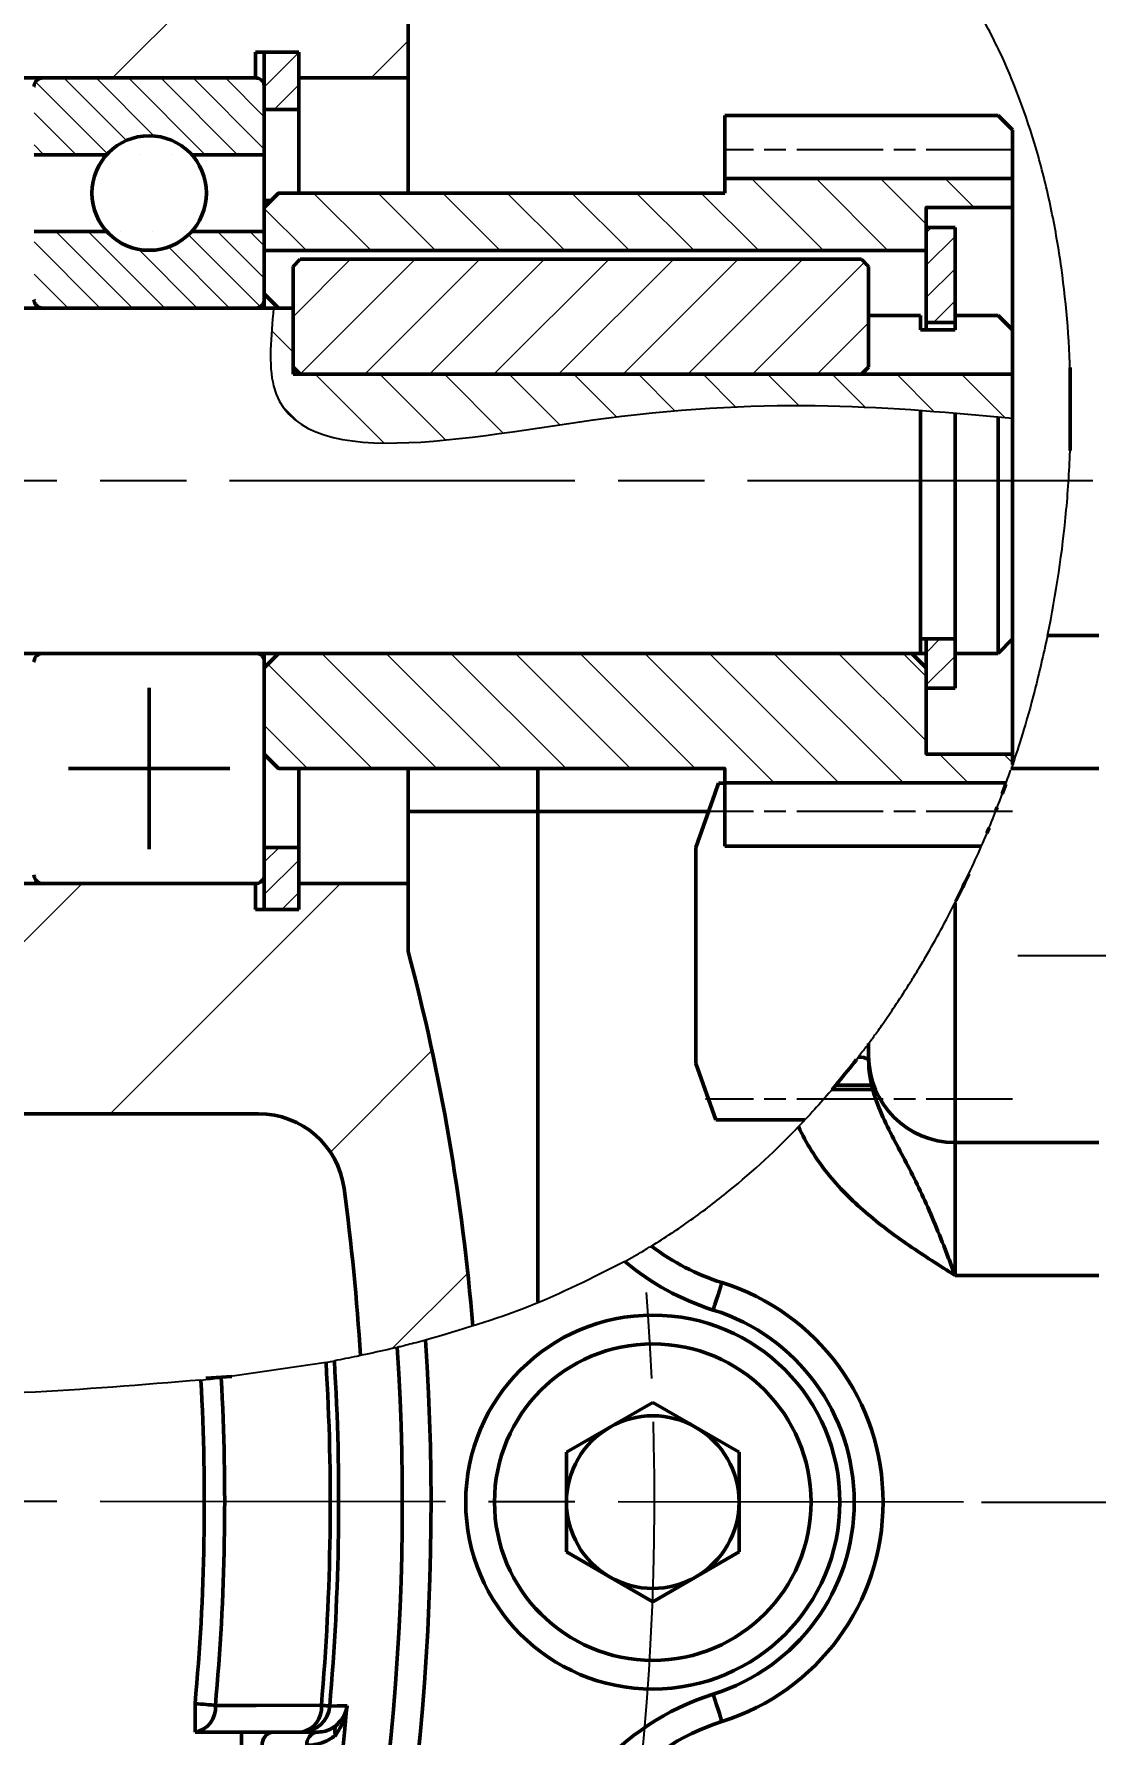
# Model space of a CAD drawing. Header units: millimetres. Extents: x 5231 to 7653, y 7068 to 7959.
# Drawn here: x 5828.1 to 5865, y 7235.6 to 7294.7 of the extents above; entities that cross this region are included whole.
import ezdxf

# ---------------------------------------------------------------- set-up
doc = ezdxf.new("R2010")
doc.units = ezdxf.units.MM
doc.linetypes.add('AM_ISO08W050', pattern=[18, 12, -1.5, 3, -1.5])
for name, color, linetype, lineweight in [('AM_5', 3, 'Continuous', 25), ('AM_7', 4, 'AM_ISO08W050', 25), ('AM_BOR', 7, 'Continuous', 50), ('剖面线', 5, 'Continuous', 20)]:
    doc.layers.add(name, color=color, linetype=linetype, lineweight=lineweight)
doc.styles.get("Standard").update_dxf_attribs({"font": 'arial.ttf'})
doc.styles.add('工程字', font='gbenor.shx', dxfattribs={"width": 0.707, "bigfont": 'hztxt.shx'})
doc.dimstyles.new('AM_GB$0', dxfattribs={"dimtxt": 3.5, "dimasz": 2.5, "dimexe": 1, "dimexo": 1, "dimgap": 0.5, "dimtad": 1, "dimdsep": 46, "dimtxsty": '工程字', "dimcen": 0, "dimclrd": 256, "dimclre": 256, "dimclrt": 2, "dimadec": 0, "dimazin": 2, "dimtp": 0.1, "dimtm": 0.1, "dimtfac": 0.71, "dimtmove": 0, "dimatfit": 3, "dimfxl": 0, "dimlwd": -1, "dimlwe": -1, "dimarcsym": 0})
doc.dimstyles.new('ISO-25$0', dxfattribs={"dimtxt": 2.5, "dimasz": 2.5, "dimexe": 1.25, "dimexo": 0.625, "dimtad": 1, "dimtxsty": 'Standard', "dimcen": 2.5, "dimadec": 0, "dimazin": 0, "dimtfac": 1, "dimtmove": 0, "dimatfit": 3, "dimfxl": 0, "dimarcsym": 0})
pattern_1 = [(45, (4899.1292, 6894.7512), (-0.561266, 0.561266), [])]
pattern_2 = [(45, (4778.651, 6627.198), (-4.490128, 4.490128), [])]

# ---------------------------------------------------------------- blocks, each defined once
blk = doc.blocks.new('*D32')
at = {"layer": 'AM_5', "transparency": 16777216}
for p, q in [((5972.551, 7262.684), (5984.551, 7262.684)), ((5983.551, 7246.182), (5983.551, 7260.184)), ((5861.351, 7243.682), (5984.551, 7243.682))]:
    blk.add_line(p, q, dxfattribs=at)
for points in [[(5983.135, 7260.184), (5983.968, 7260.184), (5983.551, 7262.684)], [(5983.135, 7246.182), (5983.968, 7246.182), (5983.551, 7243.682)]]:
    blk.add_solid(points, dxfattribs=at)
at = {"layer": 'Defpoints', "color": 0, "transparency": 16777216}
for p in [(5971.551, 7262.684), (5983.551, 7262.684), (5860.351, 7243.682)]:
    blk.add_point(p, dxfattribs=at)
at = {"layer": 'AM_5', "color": 2, "transparency": 16777216, "insert": (5980.551, 7253.183), "char_height": 5, "attachment_point": 5, "rotation": 90, "style": '工程字'}
blk.add_mtext('19', dxfattribs=at)
blk = doc.blocks.new('*D35')
at = {"layer": 'AM_5', "transparency": 16777216}
for p, q in [((5605.557, 7244.839), (5605.557, 7349.034)), ((5971.551, 7263.684), (5971.551, 7349.034)), ((5608.057, 7348.034), (5969.051, 7348.034))]:
    blk.add_line(p, q, dxfattribs=at)
for points in [[(5608.057, 7348.451), (5608.057, 7347.618), (5605.557, 7348.034)], [(5969.051, 7348.451), (5969.051, 7347.618), (5971.551, 7348.034)]]:
    blk.add_solid(points, dxfattribs=at)
at = {"layer": 'Defpoints', "color": 0, "transparency": 16777216}
for p in [(5971.551, 7348.034), (5971.551, 7262.684), (5605.557, 7243.839)]:
    blk.add_point(p, dxfattribs=at)
at = {"layer": 'AM_5', "color": 2, "transparency": 16777216, "insert": (5788.554, 7351.034), "char_height": 5, "attachment_point": 5, "style": '工程字'}
blk.add_mtext('366', dxfattribs=at)
blk = doc.blocks.new('*D38')
at = {"layer": 'AM_5', "color": 0, "linetype": 'ByBlock', "lineweight": -2, "transparency": 16777216}
for p, q in [((5860.976, 7243.682), (5931.988, 7243.682)), ((5930.738, 7241.182), (5930.738, 7132.184)), ((5846.182, 7129.684), (5931.988, 7129.684))]:
    blk.add_line(p, q, dxfattribs=at)
at = {"layer": 'AM_5', "color": 0, "transparency": 16777216}
for points in [[(5930.321, 7241.182), (5931.155, 7241.182), (5930.738, 7243.682)], [(5930.321, 7132.184), (5931.155, 7132.184), (5930.738, 7129.684)]]:
    blk.add_solid(points, dxfattribs=at)
at = {"layer": 'Defpoints', "color": 0, "transparency": 16777216}
for p in [(5860.351, 7243.682), (5845.557, 7129.684), (5930.738, 7129.684)]:
    blk.add_point(p, dxfattribs=at)
at = {"layer": 'AM_5', "color": 0, "transparency": 16777216, "insert": (5928.837, 7186.683), "char_height": 2.5, "attachment_point": 5, "rotation": 90}
blk.add_mtext('115', dxfattribs=at)

msp = doc.modelspace()

# ---------------------------------------------------------------- hatches: boundary and pattern name
at = {"layer": '剖面线'}
h = msp.add_hatch(dxfattribs=at)
h.set_pattern_fill('ANSI31', color=256, scale=2, style=0)
h.set_pattern_definition(pattern_2)
edge = h.paths.add_edge_path(flags=0)
edge.add_line((5735.057, 7299.471), (5735.057, 7260.887))
edge.add_spline(control_points=[(5735.057, 7260.887), (5736.191, 7258.976), (5737.524, 7257.24), (5739.057, 7255.735)], knot_values=[0.088397, 0.088397, 0.088397, 0.088397, 0.108326, 0.108326, 0.108326, 0.108326], weights=[1, 1, 1, 1], degree=3, periodic=0)
edge.add_line((5739.057, 7255.735), (5739.057, 7261.184))
edge.add_line((5739.057, 7261.184), (5745.057, 7261.184))
edge.add_arc((5745.057, 7264.184), 3, 270, 360)
edge.add_line((5748.057, 7264.184), (5748.057, 7265.184))
edge.add_line((5748.057, 7265.184), (5740.057, 7265.184))
edge.add_line((5740.057, 7265.184), (5740.057, 7267.184))
edge.add_line((5740.057, 7267.184), (5738.057, 7267.184))
edge.add_line((5738.057, 7267.184), (5738.057, 7291.184))
edge.add_line((5738.057, 7291.184), (5740.057, 7291.184))
edge.add_line((5740.057, 7291.184), (5740.057, 7293.184))
edge.add_line((5740.057, 7293.184), (5748.057, 7293.184))
edge.add_line((5748.057, 7293.184), (5748.057, 7308.027))
edge.add_arc((5770.057, 7243.684), 68, 105, 108.8765, ccw=False)
edge.add_line((5752.458, 7309.367), (5752.724, 7308.372))
edge.add_arc((5754.656, 7308.89), 2, 195, 283.28942)
edge.add_arc((5770.057, 7243.684), 65, 76.71058, 103.28942, ccw=False)
edge.add_arc((5785.459, 7308.89), 2, 256.71058, 345)
edge.add_line((5787.391, 7308.372), (5787.657, 7309.367))
edge.add_arc((5770.057, 7243.684), 68, 51.88419, 75, ccw=False)
edge.add_line((5812.031, 7297.184), (5803.057, 7297.184))
edge.add_line((5803.057, 7297.184), (5803.057, 7291.184))
edge.add_line((5803.057, 7291.184), (5808.057, 7291.184))
edge.add_line((5808.057, 7291.184), (5808.057, 7293.184))
edge.add_line((5808.057, 7293.184), (5835.757, 7293.184))
edge.add_line((5835.757, 7293.184), (5835.757, 7294.084))
edge.add_line((5835.757, 7294.084), (5837.257, 7294.084))
edge.add_line((5837.257, 7294.084), (5837.257, 7293.184))
edge.add_line((5837.257, 7293.184), (5841.057, 7293.184))
edge.add_line((5841.057, 7293.184), (5841.057, 7297.184))
edge.add_line((5841.057, 7297.184), (5820.903, 7297.184))
edge.add_arc((5769.057, 7243.684), 74.5, 45.89951, 59.21122)
edge.add_line((5807.192, 7307.684), (5823.887, 7307.684))
edge.add_spline(control_points=[(5823.887, 7307.684), (5806.771, 7310.971), (5782.888, 7319.049), (5746.768, 7317.309), (5737.061, 7305.321), (5734.755, 7300.785)], knot_values=[0.690379, 0.690379, 0.690379, 0.690379, 0.839999, 0.930271, 0.973501, 0.973501, 0.973501, 0.973501], weights=[1, 1, 1, 1, 1, 1], degree=3, periodic=0)
edge.add_arc((5732.057, 7299.471), 3, 0, 25.9685, ccw=False)
h = msp.add_hatch(dxfattribs=at)
h.set_pattern_fill('ANSI31', color=256, scale=0.25)
h.set_pattern_definition(pattern_1)
h.paths.add_polyline_path([(5836.057, 7292.086), (5837.257, 7292.086), (5837.257, 7294.084), (5836.057, 7294.084)])
h.paths.add_polyline_path([(5837.257, 7266.441), (5836.057, 7266.441), (5836.057, 7265.484), (5836.057, 7264.284), (5837.257, 7264.284)])
h = msp.add_hatch(dxfattribs=at)
h.set_pattern_fill('ANSI31', color=256, scale=0.25, angle=90)
h.set_pattern_definition([(135, (4987.1308, 6894.7512), (-0.561266, -0.561266), [])])
edge = h.paths.add_edge_path()
edge.add_spline(control_points=[(5836.059, 7292.884), (5836.057, 7292.911), (5836.052, 7292.972), (5836.009, 7293.059), (5835.938, 7293.131), (5835.85, 7293.176), (5835.788, 7293.181), (5835.759, 7293.184)], knot_values=[0, 0, 0, 0, 0.173364, 0.388024, 0.602686, 0.817349, 1, 1, 1, 1], degree=3, periodic=0)
edge.add_line((5835.759, 7293.184), (5828.359, 7293.184))
edge.add_spline(control_points=[(5828.359, 7293.184), (5828.344, 7293.183), (5828.294, 7293.181), (5828.214, 7293.153), (5828.133, 7293.09), (5828.078, 7293.004), (5828.06, 7292.93), (5828.059, 7292.89), (5828.059, 7292.884)], knot_values=[0, 0, 0, 0, 0.099601, 0.314257, 0.528911, 0.743572, 0.958229, 1, 1, 1, 1], degree=3, periodic=0)
edge.add_line((5828.059, 7292.884), (5828.059, 7291.184))
edge.add_line((5828.059, 7291.184), (5828.059, 7290.517))
edge.add_line((5828.059, 7290.517), (5830.582, 7290.517))
edge.add_arc((5832.059, 7289.184), 1.99, 42.06856, 137.93144, ccw=False)
edge.add_line((5833.536, 7290.517), (5836.059, 7290.517))
edge.add_line((5836.059, 7290.517), (5836.059, 7292.884))
edge = h.paths.add_edge_path()
edge.add_line((5836.059, 7287.85), (5833.536, 7287.85))
edge.add_arc((5832.059, 7289.184), 1.99, 222.06856, 317.93144, ccw=False)
edge.add_line((5830.582, 7287.85), (5828.059, 7287.85))
edge.add_line((5828.059, 7287.85), (5828.059, 7285.484))
edge.add_spline(control_points=[(5828.059, 7285.484), (5828.061, 7285.461), (5828.064, 7285.406), (5828.1, 7285.321), (5828.168, 7285.245), (5828.258, 7285.194), (5828.325, 7285.187), (5828.359, 7285.184)], knot_values=[0, 0, 0, 0, 0.14166, 0.356349, 0.571042, 0.785732, 1, 1, 1, 1], degree=3, periodic=0)
edge.add_line((5828.359, 7285.184), (5835.759, 7285.184))
edge.add_spline(control_points=[(5835.759, 7285.184), (5835.77, 7285.184), (5835.814, 7285.185), (5835.89, 7285.208), (5835.974, 7285.266), (5836.034, 7285.35), (5836.057, 7285.427), (5836.059, 7285.472), (5836.059, 7285.484)], knot_values=[0, 0, 0, 0, 0.067689, 0.282335, 0.496981, 0.711638, 0.926291, 1, 1, 1, 1], degree=3, periodic=0)
edge.add_line((5836.059, 7285.484), (5836.059, 7287.85))
h = msp.add_hatch(dxfattribs=at)
h.set_pattern_fill('ANSI31', color=256, scale=0.5, angle=-90)
h.set_pattern_definition([(315, (5654.5346, 7429.7586), (1.122532, 1.122532), [])])
h.paths.add_polyline_path([(5859.057, 7273.184), (5859.057, 7269.684), (5862.057, 7269.684), (5862.057, 7268.684), (5852.057, 7268.684), (5852.057, 7269.184), (5836.557, 7269.184), (5836.057, 7269.684), (5836.057, 7272.684), (5836.557, 7273.184)])
h.paths.add_polyline_path([(5836.557, 7289.184), (5836.057, 7288.684), (5836.057, 7287.184), (5859.057, 7287.184), (5859.057, 7288.684), (5862.057, 7288.684), (5862.057, 7289.684), (5852.057, 7289.684), (5852.057, 7289.184)])
h = msp.add_hatch(dxfattribs=at)
h.set_pattern_fill('ANSI31', color=256, scale=0.25)
h.set_pattern_definition(pattern_1)
h.paths.add_polyline_path([(5859.057, 7284.684), (5860.057, 7284.684), (5860.057, 7285.184), (5860.057, 7287.984), (5859.057, 7287.984)])
h.paths.add_polyline_path([(5860.057, 7273.184), (5860.057, 7273.184), (5860.057, 7273.684), (5859.057, 7273.684), (5859.057, 7271.971), (5860.057, 7271.971)])
h = msp.add_hatch(dxfattribs=at)
h.set_pattern_fill('ANSI31', color=256, scale=0.5)
h.set_pattern_definition([(45, (4899.1292, 6894.7512), (-1.122532, 1.122532), [])])
h.paths.add_polyline_path([(5837.307, 7286.884), (5837.057, 7286.634), (5837.057, 7283.134), (5837.307, 7282.884), (5856.807, 7282.884), (5857.057, 7283.134), (5857.057, 7286.634), (5856.807, 7286.884)])
h = msp.add_hatch(dxfattribs=at)
h.set_pattern_fill('ANSI31', color=256, scale=0.5, angle=90)
h.set_pattern_definition([(135, (4899.1292, 6894.7512), (-1.122532, -1.122532), [])])
edge = h.paths.add_edge_path()
edge.add_spline(control_points=[(5836.383, 7285.184), (5836.29, 7284.199), (5835.796, 7278.991), (5848.526, 7282.002), (5855.692, 7281.861), (5858.857, 7281.631)], knot_values=[0, 0, 0, 0, 2.705452, 14.312706, 24.828148, 24.828148, 24.828148, 24.828148], degree=3, periodic=0)
edge.add_spline(control_points=[(5858.857, 7281.631), (5859.261, 7281.602), (5859.66, 7281.57), (5860.057, 7281.537)], knot_values=[24.828148, 24.828148, 24.828148, 24.828148, 26.168327, 26.168327, 26.168327, 26.168327], degree=3, periodic=0)
edge.add_spline(control_points=[(5860.057, 7281.537), (5860.56, 7281.494), (5861.059, 7281.449), (5861.557, 7281.403)], knot_values=[26.168327, 26.168327, 26.168327, 26.168327, 27.865966, 27.865966, 27.865966, 27.865966], degree=3, periodic=0)
edge.add_spline(control_points=[(5861.557, 7281.403), (5861.724, 7281.388), (5861.891, 7281.372), (5862.057, 7281.357)], knot_values=[27.865966, 27.865966, 27.865966, 27.865966, 28.434342, 28.434342, 28.434342, 28.434342], degree=3, periodic=0)
edge.add_line((5862.057, 7281.357), (5862.057, 7282.884))
edge.add_line((5862.057, 7282.884), (5837.057, 7282.884))
edge.add_line((5837.057, 7282.884), (5837.057, 7285.184))
edge.add_line((5837.057, 7285.184), (5836.383, 7285.184))
h = msp.add_hatch(dxfattribs=at)
h.set_pattern_fill('ANSI31', color=256, scale=2, style=0)
h.set_pattern_definition(pattern_2)
edge = h.paths.add_edge_path(flags=0)
edge.add_arc((5769.057, 7243.684), 74.5, 4.70422, 14.88509)
edge.add_line((5841.057, 7262.821), (5841.057, 7265.184))
edge.add_line((5841.057, 7265.184), (5837.257, 7265.184))
edge.add_line((5837.257, 7265.184), (5837.257, 7264.284))
edge.add_line((5837.257, 7264.284), (5835.757, 7264.284))
edge.add_line((5835.757, 7264.284), (5835.757, 7265.184))
edge.add_line((5835.757, 7265.184), (5808.057, 7265.184))
edge.add_line((5808.057, 7265.184), (5808.057, 7267.184))
edge.add_line((5808.057, 7267.184), (5803.057, 7267.184))
edge.add_line((5803.057, 7267.184), (5803.057, 7261.184))
edge.add_line((5803.057, 7261.184), (5801.057, 7261.184))
edge.add_line((5801.057, 7261.184), (5801.057, 7246.565))
edge.add_spline(control_points=[(5801.057, 7246.565), (5802.388, 7246.627), (5803.72, 7246.69), (5805.057, 7246.751)], knot_values=[0.294277, 0.294277, 0.294277, 0.294277, 0.306249, 0.306249, 0.306249, 0.306249], weights=[1, 1, 1, 1], degree=3, periodic=0)
edge.add_line((5805.057, 7246.751), (5805.057, 7254.184))
edge.add_arc((5808.057, 7254.184), 3, 90, 180, ccw=False)
edge.add_line((5808.057, 7257.184), (5835.857, 7257.184))
edge.add_arc((5835.857, 7254.184), 3, 7.63786, 90, ccw=False)
edge.add_arc((5757.557, 7243.684), 82, 3.55956, 7.63786, ccw=False)
edge.add_spline(control_points=[(5839.399, 7248.775), (5840.733, 7249.053), (5842.038, 7249.388), (5843.307, 7249.794)], knot_values=[0.405149, 0.405149, 0.405149, 0.405149, 0.417133, 0.417133, 0.417133, 0.417133], weights=[1, 1, 1, 1], degree=3, periodic=0)

# ---------------------------------------------------------------- linework, layer by layer
at = {"layer": 'AM_5'}
msp.add_line((5838.204, 7248.541), (5834.562, 7248.004), dxfattribs=at)
for points, knots in [([(5863.272, 7273.802), (5863.575, 7275.26), (5863.791, 7276.719), (5863.991, 7278.904), (5864.037, 7279.634), (5864.087, 7281.07), (5864.092, 7281.779), (5864.047, 7283.881), (5863.939, 7285.247), (5863.66, 7287.246), (5863.547, 7287.903), (5863.279, 7289.202), (5863.126, 7289.836), (5862.606, 7291.688), (5862.182, 7292.861), (5861.409, 7294.528), (5861.129, 7295.068), (5860.515, 7296.117), (5860.181, 7296.627), (5859.453, 7297.609), (5859.062, 7298.075), (5858.22, 7298.959), (5857.767, 7299.375), (5856.796, 7300.16), (5856.278, 7300.528), (5855.451, 7301.047), (5855.167, 7301.215), (5854.59, 7301.535), (5854.295, 7301.688), (5852.795, 7302.422), (5851.506, 7302.909), (5849.461, 7303.529), (5848.761, 7303.717), (5847.349, 7304.057), (5846.635, 7304.21), (5844.474, 7304.631), (5843.009, 7304.86), (5840.053, 7305.271), (5838.564, 7305.453), (5836.334, 7305.728), (5835.591, 7305.819), (5834.111, 7306.01), (5833.374, 7306.109), (5831.175, 7306.421), (5829.728, 7306.647), (5825.458, 7307.365), (5822.701, 7307.9), (5820.043, 7308.456)], [0, 0, 0, 0, 0.0625, 0.0625, 0.09375, 0.09375, 0.125, 0.125, 0.1875, 0.1875, 0.21875, 0.21875, 0.25, 0.25, 0.3125, 0.3125, 0.34375, 0.34375, 0.375, 0.375, 0.40625, 0.40625, 0.4375, 0.4375, 0.46875, 0.46875, 0.484375, 0.484375, 0.5, 0.5, 0.5625, 0.5625, 0.59375, 0.59375, 0.625, 0.625, 0.6875, 0.6875, 0.75, 0.75, 0.78125, 0.78125, 0.8125, 0.8125, 0.875, 0.875, 1, 1, 1, 1]), ([(5863.272, 7273.802), (5863.125, 7273.145), (5862.83, 7271.832), (5862.385, 7270.313), (5862.059, 7269.317), (5862.025, 7269.22), (5862.009, 7269.175)], [0, 0, 0, 0, 0.258427, 0.516853, 0.773794, 1, 1, 1, 1]), ([(5860.057, 7264.517), (5860.381, 7265.192), (5861.028, 7266.545), (5861.639, 7268.121), (5861.972, 7269.064), (5861.985, 7269.105), (5861.991, 7269.122)], [0, 0, 0, 0, 0.274192, 0.549182, 0.805722, 1, 1, 1, 1]), ([(5857.057, 7259.626), (5857.057, 7259.626), (5857.073, 7259.647), (5857.131, 7259.725), (5857.155, 7259.758), (5857.216, 7259.842), (5857.253, 7259.892), (5857.377, 7260.065), (5857.481, 7260.211), (5857.731, 7260.57), (5857.873, 7260.777), (5858.181, 7261.242), (5858.35, 7261.503), (5858.607, 7261.915), (5858.693, 7262.057), (5858.869, 7262.348), (5858.958, 7262.499), (5859.223, 7262.954), (5859.397, 7263.263), (5859.737, 7263.891), (5859.901, 7264.206), (5860.057, 7264.517)], [0, 0, 0, 0, 0.125, 0.125, 0.1875, 0.1875, 0.25, 0.25, 0.375, 0.375, 0.5, 0.5, 0.625, 0.625, 0.6875, 0.6875, 0.75, 0.75, 0.875, 0.875, 1, 1, 1, 1]), ([(5857.057, 7259.626), (5857.057, 7259.626), (5857.021, 7259.577), (5856.893, 7259.406), (5856.805, 7259.289), (5856.699, 7259.152)], [0, 0, 0, 0, 0.5, 0.5, 1, 1, 1, 1]), ([(5856.699, 7259.152), (5856.575, 7258.992), (5856.439, 7258.818), (5856.143, 7258.451), (5855.983, 7258.257), (5855.632, 7257.843), (5855.446, 7257.63), (5855.051, 7257.19), (5854.839, 7256.962), (5854.621, 7256.735)], [0, 0, 0, 0, 0.25, 0.25, 0.5, 0.5, 0.75, 0.75, 1, 1, 1, 1]), ([(5849.509, 7252.585), (5849.975, 7252.871), (5850.433, 7253.174), (5851.331, 7253.812), (5851.773, 7254.15), (5853.058, 7255.197), (5853.862, 7255.944), (5854.621, 7256.735)], [0, 0, 0, 0, 0.25, 0.25, 0.5, 0.5, 1, 1, 1, 1]), ([(5848.584, 7252.045), (5848.695, 7252.107), (5848.916, 7252.232), (5849.206, 7252.402), (5849.412, 7252.526), (5849.5, 7252.58), (5849.507, 7252.584), (5849.509, 7252.585)], [0, 0, 0, 0, 0.2343, 0.468865, 0.695029, 0.905979, 1, 1, 1, 1]), ([(5848.584, 7252.045), (5847.481, 7251.487), (5845.258, 7250.363), (5842.868, 7249.664), (5841.664, 7249.312)], [0, 0, 0, 0, 0.496491, 1, 1, 1, 1]), ([(5840.679, 7249.062), (5840.212, 7248.954), (5839.485, 7248.786), (5838.755, 7248.645), (5838.494, 7248.595)], [0, 0, 0, 0, 0.641824, 1, 1, 1, 1]), ([(5841.664, 7249.312), (5841.552, 7249.283), (5841.328, 7249.223), (5841.029, 7249.148), (5840.806, 7249.093), (5840.697, 7249.066), (5840.683, 7249.063), (5840.679, 7249.062)], [0, 0, 0, 0, 0.22312, 0.446332, 0.667204, 0.884488, 1, 1, 1, 1]), ([(5838.204, 7248.541), (5838.275, 7248.554), (5838.416, 7248.58), (5838.485, 7248.593), (5838.492, 7248.595), (5838.494, 7248.595)], [0, 0, 0, 0, 0.443025, 0.886112, 1, 1, 1, 1]), ([(5833.858, 7247.926), (5831.816, 7247.759), (5827.72, 7247.425), (5823.611, 7247.352), (5821.55, 7247.315)], [0, 0, 0, 0, 0.498414, 1, 1, 1, 1]), ([(5833.858, 7247.926), (5833.97, 7247.938), (5834.193, 7247.962), (5834.427, 7247.989), (5834.535, 7248.001), (5834.562, 7248.004)], [0, 0, 0, 0, 0.42987, 0.859743, 1, 1, 1, 1])]:
    msp.add_open_spline(points, degree=3, knots=knots, dxfattribs=at)
msp.add_spline([(5836.383, 7285.184), (5836.383, 7282.478), (5847.936, 7281.357), (5862.057, 7281.357)], degree=3, dxfattribs=at)
at = {"layer": 'AM_7', "ltscale": 0.25}
for p, q in [((5862.057, 7290.684), (5852.057, 7290.684)), ((5862.057, 7267.684), (5851.383, 7267.684)), ((5862.057, 7257.684), (5851.383, 7257.684))]:
    msp.add_line(p, q, dxfattribs=at)
at = {"layer": 'AM_7'}
for p, q in [((5864.851, 7279.184), (5737.263, 7279.184)), ((5862.234, 7262.684), (5971.551, 7262.684)), ((5860.351, 7243.682), (5602.763, 7243.84))]:
    msp.add_line(p, q, dxfattribs=at)
msp.add_arc((5757.557, 7243.745), 92.061, 354.2326, 5.39763, dxfattribs=at)
at = {"layer": 'AM_BOR'}
for p, q in [((5841.057, 7297.184), (5841.057, 7293.184)), ((5837.257, 7294.084), (5835.757, 7294.084)), ((5835.757, 7294.084), (5835.757, 7293.184)), ((5836.057, 7294.084), (5837.257, 7294.084)), ((5836.057, 7292.086), (5836.057, 7294.084)), ((5837.257, 7293.184), (5837.257, 7294.084)), ((5837.257, 7292.086), (5837.257, 7294.084)), ((5835.757, 7293.184), (5808.057, 7293.184)), ((5835.757, 7293.184), (5828.357, 7293.184)), ((5836.057, 7290.517), (5836.057, 7292.884)), ((5841.057, 7293.184), (5837.257, 7293.184)), ((5841.057, 7289.184), (5841.057, 7293.184)), ((5837.257, 7292.086), (5836.057, 7292.086)), ((5837.257, 7289.184), (5837.257, 7292.086)), ((5852.057, 7291.884), (5861.557, 7291.884)), ((5852.057, 7289.184), (5852.057, 7291.884)), ((5862.057, 7291.384), (5861.557, 7291.884)), ((5862.057, 7279.184), (5862.057, 7291.384)), ((5828.059, 7290.517), (5830.582, 7290.517)), ((5833.536, 7290.517), (5836.059, 7290.517)), ((5836.057, 7288.684), (5836.057, 7290.517)), ((5836.057, 7288.684), (5836.557, 7289.184)), ((5836.057, 7288.684), (5836.557, 7289.184)), ((5836.557, 7289.184), (5852.057, 7289.184)), ((5862.057, 7289.684), (5852.057, 7289.684)), ((5836.301, 7288.927), (5836.057, 7288.927)), ((5836.057, 7285.684), (5836.057, 7288.684)), ((5836.057, 7285.684), (5836.057, 7288.684)), ((5859.057, 7288.684), (5862.057, 7288.684)), ((5859.057, 7284.684), (5859.057, 7288.684)), ((5859.057, 7287.984), (5860.057, 7287.984)), ((5859.057, 7284.684), (5859.057, 7287.984)), ((5860.057, 7284.684), (5860.057, 7287.984)), ((5830.582, 7287.85), (5828.059, 7287.85)), ((5836.059, 7287.85), (5833.536, 7287.85)), ((5836.057, 7285.484), (5836.057, 7287.85)), ((5836.057, 7287.184), (5859.057, 7287.184)), ((5837.307, 7286.884), (5837.057, 7286.634)), ((5837.307, 7286.884), (5856.807, 7286.884)), ((5857.057, 7286.634), (5856.807, 7286.884)), ((5837.057, 7283.134), (5837.057, 7286.634)), ((5857.057, 7286.634), (5857.057, 7283.134)), ((5836.557, 7285.184), (5836.057, 7285.684)), ((5836.057, 7285.184), (5836.057, 7285.684)), ((5836.557, 7285.184), (5836.057, 7285.684)), ((5837.057, 7285.184), (5808.057, 7285.184)), ((5837.057, 7285.184), (5808.057, 7285.184)), ((5828.357, 7285.184), (5835.757, 7285.184)), ((5836.057, 7285.484), (5836.057, 7285.184)), ((5836.557, 7285.184), (5837.057, 7285.184)), ((5837.057, 7285.184), (5837.057, 7282.884)), ((5860.057, 7285.184), (5860.057, 7284.427)), ((5860.057, 7284.684), (5860.057, 7285.184)), ((5858.857, 7284.927), (5857.057, 7284.927)), ((5858.857, 7284.927), (5858.857, 7284.427)), ((5860.057, 7284.427), (5858.857, 7284.427)), ((5860.057, 7284.684), (5859.057, 7284.684)), ((5859.057, 7284.684), (5859.057, 7284.427)), ((5861.557, 7284.927), (5860.057, 7284.927)), ((5862.057, 7284.427), (5861.557, 7284.927)), ((5862.057, 7284.684), (5862.057, 7273.684)), ((5862.057, 7284.684), (5862.057, 7281.184)), ((5837.307, 7282.884), (5837.057, 7283.134)), ((5837.057, 7282.884), (5862.057, 7282.884)), ((5856.807, 7282.884), (5837.307, 7282.884)), ((5857.057, 7283.134), (5856.807, 7282.884)), ((5864.057, 7280.232), (5864.057, 7283.12)), ((5858.857, 7281.631), (5858.857, 7277.184)), ((5860.057, 7281.537), (5860.057, 7277.184)), ((5861.557, 7281.184), (5861.557, 7281.403)), ((5861.557, 7281.184), (5861.557, 7277.184)), ((5862.057, 7281.184), (5862.057, 7277.184)), ((5862.057, 7279.184), (5862.057, 7269.316)), ((5858.857, 7277.184), (5858.857, 7273.184)), ((5860.057, 7277.184), (5860.057, 7273.184)), ((5861.557, 7273.184), (5861.557, 7277.184)), ((5862.057, 7277.184), (5862.057, 7273.684)), ((5863.272, 7273.802), (5865.057, 7273.802)), ((5836.057, 7273.192), (5836.057, 7272.884)), ((5860.057, 7273.684), (5858.857, 7273.684)), ((5858.857, 7273.684), (5858.857, 7273.184)), ((5858.857, 7273.684), (5860.057, 7273.684)), ((5859.057, 7273.684), (5860.057, 7273.684)), ((5859.057, 7271.971), (5859.057, 7273.684)), ((5859.057, 7273.684), (5859.057, 7269.684)), ((5860.057, 7271.971), (5860.057, 7273.684)), ((5860.057, 7273.184), (5860.057, 7273.684)), ((5862.057, 7273.684), (5861.557, 7273.184)), ((5861.557, 7273.184), (5862.057, 7273.684)), ((5808.057, 7273.184), (5858.857, 7273.184)), ((5808.057, 7273.184), (5858.857, 7273.184)), ((5835.757, 7273.184), (5828.357, 7273.184)), ((5836.057, 7272.684), (5836.557, 7273.184)), ((5836.057, 7272.684), (5836.057, 7273.184)), ((5836.557, 7273.184), (5836.057, 7272.684)), ((5836.057, 7270.517), (5836.057, 7272.884)), ((5836.057, 7269.684), (5836.057, 7272.684)), ((5836.057, 7272.684), (5836.057, 7269.684)), ((5858.557, 7273.184), (5836.557, 7273.184)), ((5836.557, 7273.184), (5859.057, 7273.184)), ((5858.557, 7273.184), (5859.057, 7272.684)), ((5860.057, 7273.184), (5861.557, 7273.184)), ((5860.057, 7273.184), (5861.557, 7273.184)), ((5832.059, 7271.984), (5832.059, 7266.384)), ((5860.057, 7271.971), (5859.057, 7271.971)), ((5859.057, 7271.969), (5860.057, 7271.969)), ((5860.057, 7271.971), (5860.057, 7271.969)), ((5836.557, 7269.184), (5836.057, 7269.684)), ((5836.057, 7267.85), (5836.057, 7269.684)), ((5836.557, 7269.184), (5836.057, 7269.684)), ((5859.057, 7269.684), (5862.057, 7269.684)), ((5829.259, 7269.184), (5834.859, 7269.184)), ((5836.141, 7269.6), (5836.057, 7269.6)), ((5836.557, 7269.184), (5852.057, 7269.184)), ((5836.557, 7269.184), (5852.057, 7269.184)), ((5837.257, 7266.441), (5837.257, 7269.184)), ((5841.057, 7265.184), (5841.057, 7269.184)), ((5845.557, 7269.184), (5845.557, 7267.684)), ((5852.057, 7269.184), (5852.057, 7266.484)), ((5865.057, 7269.184), (5861.991, 7269.184)), ((5851.841, 7268.675), (5851.709, 7268.305)), ((5852.057, 7268.675), (5851.841, 7268.675)), ((5861.837, 7268.684), (5852.057, 7268.684)), ((5861.823, 7268.642), (5861.698, 7268.298)), ((5851.057, 7266.434), (5851.709, 7268.305)), ((5836.057, 7265.484), (5836.057, 7267.85)), ((5845.557, 7267.684), (5841.057, 7267.684)), ((5851.548, 7267.684), (5845.557, 7267.684)), ((5845.557, 7267.684), (5845.557, 7250.648)), ((5861.479, 7267.719), (5861.527, 7267.844)), ((5861.241, 7267.122), (5861.165, 7266.937)), ((5836.057, 7266.441), (5837.257, 7266.441)), ((5836.057, 7264.284), (5836.057, 7266.441)), ((5837.257, 7264.284), (5837.257, 7266.441)), ((5851.057, 7258.934), (5851.057, 7266.434)), ((5852.057, 7266.484), (5860.974, 7266.484)), ((5860.109, 7264.62), (5860.545, 7265.526)), ((5808.057, 7265.184), (5835.757, 7265.184)), ((5828.357, 7265.184), (5835.757, 7265.184)), ((5835.757, 7265.184), (5835.757, 7264.284)), ((5837.257, 7265.184), (5841.057, 7265.184)), ((5837.257, 7264.284), (5837.257, 7265.184)), ((5841.057, 7265.184), (5841.057, 7262.821)), ((5860.218, 7264.84), (5860.325, 7265.06)), ((5860.057, 7264.517), (5860.057, 7256.184)), ((5860.078, 7264.561), (5860.218, 7264.84)), ((5835.757, 7264.284), (5837.257, 7264.284)), ((5837.257, 7264.284), (5836.057, 7264.284)), ((5857.057, 7259.184), (5857.057, 7259.626)), ((5857.057, 7259.054), (5857.057, 7259.184)), ((5851.742, 7256.968), (5851.057, 7258.934)), ((5855.786, 7258.025), (5855.916, 7258.178)), ((5857.29, 7258.025), (5855.786, 7258.025)), ((5857.231, 7258.178), (5855.916, 7258.178)), ((5808.057, 7257.184), (5835.857, 7257.184)), ((5854.843, 7256.968), (5851.742, 7256.968)), ((5860.057, 7256.184), (5865.057, 7256.184)), ((5860.057, 7256.184), (5860.057, 7251.565)), ((5865.057, 7251.565), (5860.057, 7251.565)), ((5834.026, 7247.987), (5834.934, 7248.049)), ((5846.557, 7245.416), (5849.557, 7247.148)), ((5849.557, 7247.148), (5852.558, 7245.416)), ((5846.557, 7241.952), (5846.557, 7245.416)), ((5852.558, 7245.416), (5852.558, 7241.952)), ((5849.557, 7240.22), (5846.557, 7241.952)), ((5852.558, 7241.952), (5849.557, 7240.22)), ((5833.654, 7235.684), (5833.654, 7236.684)), ((5837.337, 7235.684), (5833.654, 7235.684)), ((5835.272, 7235.184), (5835.272, 7235.684)), ((5837.884, 7235.684), (5837.337, 7235.684))]:
    msp.add_line(p, q, dxfattribs=at)
msp.add_lwpolyline([(5852.057, 7289.184), (5852.057, 7289.684), (5862.057, 7289.684), (5862.057, 7288.684), (5859.057, 7288.684), (5859.057, 7287.184), (5836.057, 7287.184), (5836.057, 7288.684), (5836.557, 7289.184), (5852.057, 7289.184)], close=True, dxfattribs=at)
msp.add_lwpolyline([(5852.057, 7289.184), (5852.057, 7289.684), (5862.057, 7289.684), (5862.057, 7288.684), (5859.057, 7288.684), (5859.057, 7287.184), (5836.057, 7287.184), (5836.057, 7288.684), (5836.557, 7289.184), (5852.057, 7289.184)], close=True, dxfattribs=at)
msp.add_lwpolyline([(5861.837, 7268.684), (5852.057, 7268.684), (5852.057, 7269.184), (5836.557, 7269.184), (5836.057, 7269.684), (5836.057, 7272.684), (5836.557, 7273.184), (5859.057, 7273.184), (5859.057, 7269.684), (5862.057, 7269.684), (5862.057, 7269.316)], dxfattribs=at)
msp.add_lwpolyline([(5861.837, 7268.684), (5852.057, 7268.684), (5852.057, 7269.184), (5836.557, 7269.184), (5836.057, 7269.684), (5836.057, 7272.684), (5836.557, 7273.184), (5859.057, 7273.184), (5859.057, 7269.684), (5862.057, 7269.684), (5862.057, 7269.316)], dxfattribs=at)
at = {"layer": 'AM_BOR', "flags": 128}
for points in [[(5851.96, 7251.315), (5851.954, 7251.296), (5851.937, 7251.242), (5851.909, 7251.154), (5851.872, 7251.035), (5851.826, 7250.891), (5851.774, 7250.726), (5851.718, 7250.547), (5851.659, 7250.361)], [(5834.358, 7236.619), (5834.286, 7236.626), (5834.207, 7236.633), (5834.124, 7236.641), (5834.035, 7236.649), (5833.943, 7236.657), (5833.849, 7236.666), (5833.752, 7236.675), (5833.654, 7236.684)], [(5834.358, 7236.619), (5835.776, 7236.62), (5838.041, 7236.622)], [(5838.041, 7236.622), (5838.105, 7236.616), (5838.161, 7236.611), (5838.211, 7236.607), (5838.252, 7236.603), (5838.285, 7236.601), (5838.31, 7236.598), (5838.326, 7236.597), (5838.333, 7236.596)], [(5838.333, 7236.596), (5838.385, 7236.596), (5838.595, 7236.597), (5838.933, 7236.597)], [(5851.96, 7236.053), (5851.954, 7236.071), (5851.937, 7236.125), (5851.909, 7236.214), (5851.872, 7236.332), (5851.826, 7236.477), (5851.774, 7236.642), (5851.718, 7236.821), (5851.659, 7237.007)]]:
    msp.add_lwpolyline(points, dxfattribs=at)
at = {"layer": 'AM_BOR'}
for centre, radius in [((5832.059, 7289.184), 1.99), ((5849.557, 7243.684), 6.5), ((5849.557, 7243.684), 5.5)]:
    msp.add_circle(centre, radius, dxfattribs=at)
for centre, radius, start, end in [((5757.557, 7243.684), 84.295, 53.19993, 3.82866), ((5757.557, 7243.684), 83.295, 54.84184, 3.70205), ((5769.057, 7243.684), 74.5, 4.70422, 14.88509), ((5856.73, 7258.561), 0.592, 56.3905, 92.92072), ((5860.057, 7259.184), 3, 180, 270), ((5835.857, 7254.184), 3, 7.63786, 90), ((5757.557, 7243.684), 82, 3.55956, 7.63786), ((5854.362, 7258.945), 8, 232.65653, 252.52607), ((5854.362, 7258.945), 9, 230.05973, 252.52607), ((5849.557, 7243.684), 8, 287.47393, 72.52607), ((5849.557, 7243.684), 7, 287.47393, 72.52607), ((5757.557, 7243.684), 80.793, 354.98558, 3.44706), ((5757.557, 7243.684), 81.085, 354.98558, 3.4726), ((5757.557, 7243.684), 76.418, 354.74426, 3.18224), ((5757.557, 7243.684), 77.125, 354.74426, 3.21134), ((5849.557, 7243.684), 3, 60, 120), ((5849.557, 7243.684), 3, 120, 180), ((5849.557, 7243.684), 3, 0, 60), ((5849.557, 7243.684), 3, 180, 240), ((5849.557, 7243.684), 3, 300, 0), ((5849.557, 7243.684), 3, 240, 300), ((5757.557, 7243.684), 81.683, 274.97715, 355.02285), ((5833.492, 7236.539), 0.87, 280.7611, 5.28684), ((5837.174, 7236.54), 0.871, 280.78891, 5.41237), ((5837.337, 7236.684), 1, 270.00944, 354.9977), ((5854.362, 7228.422), 9, 107.47393, 171.04079), ((5854.362, 7228.422), 8, 107.47393, 171.04079), ((5836.419, 7235.258), 0.433, 100.66062, 184.8171), ((5837.964, 7235.258), 0.433, 100.67289, 184.87918), ((5838.813, 7235.743), 0.309, 142.55631, 209.78521)]:
    msp.add_arc(centre, radius, start, end, dxfattribs=at)
for points, knots in [([(5828.057, 7292.884), (5828.058, 7292.89), (5828.058, 7292.93), (5828.076, 7293.004), (5828.132, 7293.09), (5828.213, 7293.153), (5828.293, 7293.181), (5828.342, 7293.183), (5828.357, 7293.184)], [0, 0, 0, 0, 0.0417707, 0.2564285, 0.4710897, 0.6857427, 0.9003947, 1, 1, 1, 1]), ([(5835.757, 7293.184), (5835.786, 7293.181), (5835.848, 7293.176), (5835.936, 7293.131), (5836.008, 7293.059), (5836.05, 7292.972), (5836.055, 7292.911), (5836.057, 7292.884)], [0, 0, 0, 0, 0.182655, 0.397315, 0.611971, 0.826637, 1, 1, 1, 1]), ([(5828.357, 7285.184), (5828.324, 7285.187), (5828.256, 7285.194), (5828.167, 7285.245), (5828.099, 7285.321), (5828.063, 7285.406), (5828.059, 7285.461), (5828.057, 7285.484)], [0, 0, 0, 0, 0.214268, 0.428955, 0.643651, 0.858339, 1, 1, 1, 1]), ([(5836.057, 7285.484), (5836.057, 7285.472), (5836.055, 7285.427), (5836.032, 7285.35), (5835.973, 7285.266), (5835.889, 7285.208), (5835.812, 7285.185), (5835.768, 7285.184), (5835.757, 7285.184)], [0, 0, 0, 0, 0.0737099, 0.288363, 0.5030164, 0.7176605, 0.9323191, 1, 1, 1, 1]), ([(5828.057, 7272.884), (5828.058, 7272.895), (5828.06, 7272.94), (5828.083, 7273.018), (5828.142, 7273.101), (5828.226, 7273.16), (5828.303, 7273.182), (5828.347, 7273.183), (5828.357, 7273.184)], [0, 0, 0, 0, 0.073709, 0.288364, 0.503017, 0.717664, 0.932312, 1, 1, 1, 1]), ([(5835.757, 7273.184), (5835.791, 7273.181), (5835.859, 7273.174), (5835.948, 7273.122), (5836.016, 7273.046), (5836.052, 7272.962), (5836.056, 7272.906), (5836.057, 7272.884)], [0, 0, 0, 0, 0.214261, 0.428956, 0.643644, 0.858339, 1, 1, 1, 1]), ([(5828.357, 7265.184), (5828.329, 7265.186), (5828.267, 7265.191), (5828.179, 7265.236), (5828.107, 7265.309), (5828.065, 7265.396), (5828.06, 7265.457), (5828.057, 7265.484)], [0, 0, 0, 0, 0.182646, 0.39731, 0.611972, 0.826637, 1, 1, 1, 1]), ([(5836.057, 7265.484), (5836.057, 7265.477), (5836.057, 7265.437), (5836.039, 7265.364), (5835.983, 7265.278), (5835.902, 7265.215), (5835.822, 7265.187), (5835.773, 7265.185), (5835.757, 7265.184)], [0, 0, 0, 0, 0.041775, 0.25643, 0.471088, 0.685744, 0.900403, 1, 1, 1, 1]), ([(5860.325, 7265.06), (5860.363, 7265.138), (5860.416, 7265.25), (5860.406, 7265.23), (5860.404, 7265.224)], [0, 0, 0, 0, 0.704672, 1, 1, 1, 1]), ([(5855.916, 7258.178), (5856.137, 7258.445), (5856.393, 7258.753), (5856.611, 7259.04), (5856.64, 7259.078)], [0, 0, 0, 0, 0.866755, 1, 1, 1, 1]), ([(5857.057, 7259.054), (5857.057, 7258.686), (5857.114, 7258.338), (5857.295, 7257.673), (5857.418, 7257.361), (5857.686, 7256.769), (5857.832, 7256.486), (5858.126, 7255.927), (5858.275, 7255.65), (5858.566, 7255.086), (5858.71, 7254.798), (5858.991, 7254.204), (5859.129, 7253.895), (5859.4, 7253.26), (5859.532, 7252.934), (5859.729, 7252.43), (5859.795, 7252.26), (5859.926, 7251.916), (5859.993, 7251.739), (5860.057, 7251.565)], [0, 0, 0, 0, 0.125, 0.125, 0.25, 0.25, 0.375, 0.375, 0.5, 0.5, 0.625, 0.625, 0.75, 0.75, 0.875, 0.875, 0.9375, 0.9375, 1, 1, 1, 1]), ([(5854.621, 7256.735), (5854.752, 7256.444), (5854.903, 7256.165), (5855.24, 7255.627), (5855.426, 7255.366), (5856.024, 7254.619), (5856.47, 7254.172), (5857.425, 7253.346), (5857.934, 7252.966), (5858.721, 7252.425), (5858.986, 7252.25), (5859.52, 7251.905), (5859.791, 7251.734), (5860.057, 7251.565)], [0, 0, 0, 0, 0.125, 0.125, 0.25, 0.25, 0.5, 0.5, 0.75, 0.75, 0.875, 0.875, 1, 1, 1, 1]), ([(5838.933, 7236.597), (5838.933, 7236.595), (5838.913, 7236.412), (5838.841, 7236.055), (5838.642, 7235.743), (5838.545, 7235.59)], [0, 0, 0, 0, 0.006069, 0.513604, 1, 1, 1, 1]), ([(5838.568, 7235.931), (5838.661, 7236.031), (5838.852, 7236.235), (5838.917, 7236.473), (5838.933, 7236.596), (5838.933, 7236.597)], [0, 0, 0, 0, 0.486116, 0.9939442, 1, 1, 1, 1]), ([(5838.545, 7235.59), (5838.442, 7235.514), (5838.124, 7235.282), (5837.771, 7235.245), (5837.532, 7235.221)], [0, 0, 0, 0, 0.322184, 1, 1, 1, 1]), ([(5837.884, 7235.684), (5838.043, 7235.699), (5838.276, 7235.72), (5838.498, 7235.881), (5838.568, 7235.931)], [0, 0, 0, 0, 0.686425, 1, 1, 1, 1])]:
    msp.add_open_spline(points, degree=3, knots=knots, dxfattribs=at)

# ---------------------------------------------------------------- dimensions: what is measured, and where the dimension line sits
at = {"layer": 'AM_5'}
dim = msp.add_linear_dim(base=(5971.551, 7348.034), p1=(5605.557, 7243.839), p2=(5971.551, 7262.684), text='366', dimstyle='AM_GB$0', override={"dimtxt": 5}, dxfattribs=at)
dim.commit()
dim.dimension.update_dxf_attribs({"geometry": '*D35', "text_midpoint": (5788.554, 7348.034), "dimtype": 160})
dim = msp.add_linear_dim(base=(5983.551, 7262.684), p1=(5860.351, 7243.682), p2=(5971.551, 7262.684), angle=90, dimstyle='AM_GB$0', override={"dimtxt": 5}, dxfattribs=at)
dim.commit()
dim.dimension.update_dxf_attribs({"geometry": '*D32', "text_midpoint": (5980.551, 7253.183)})
dim = msp.add_linear_dim(base=(5930.738, 7129.684), p1=(5860.351, 7243.682), p2=(5845.557, 7129.684), angle=90, text='115', dimstyle='ISO-25$0', override={"dimpost": '', "dimfxl": 1.25, "dimarcsym": 1}, dxfattribs=at)
dim.commit()
dim.dimension.update_dxf_attribs({"geometry": '*D38', "text_midpoint": (5928.837, 7186.683)})

doc.saveas('drawing.dxf')
